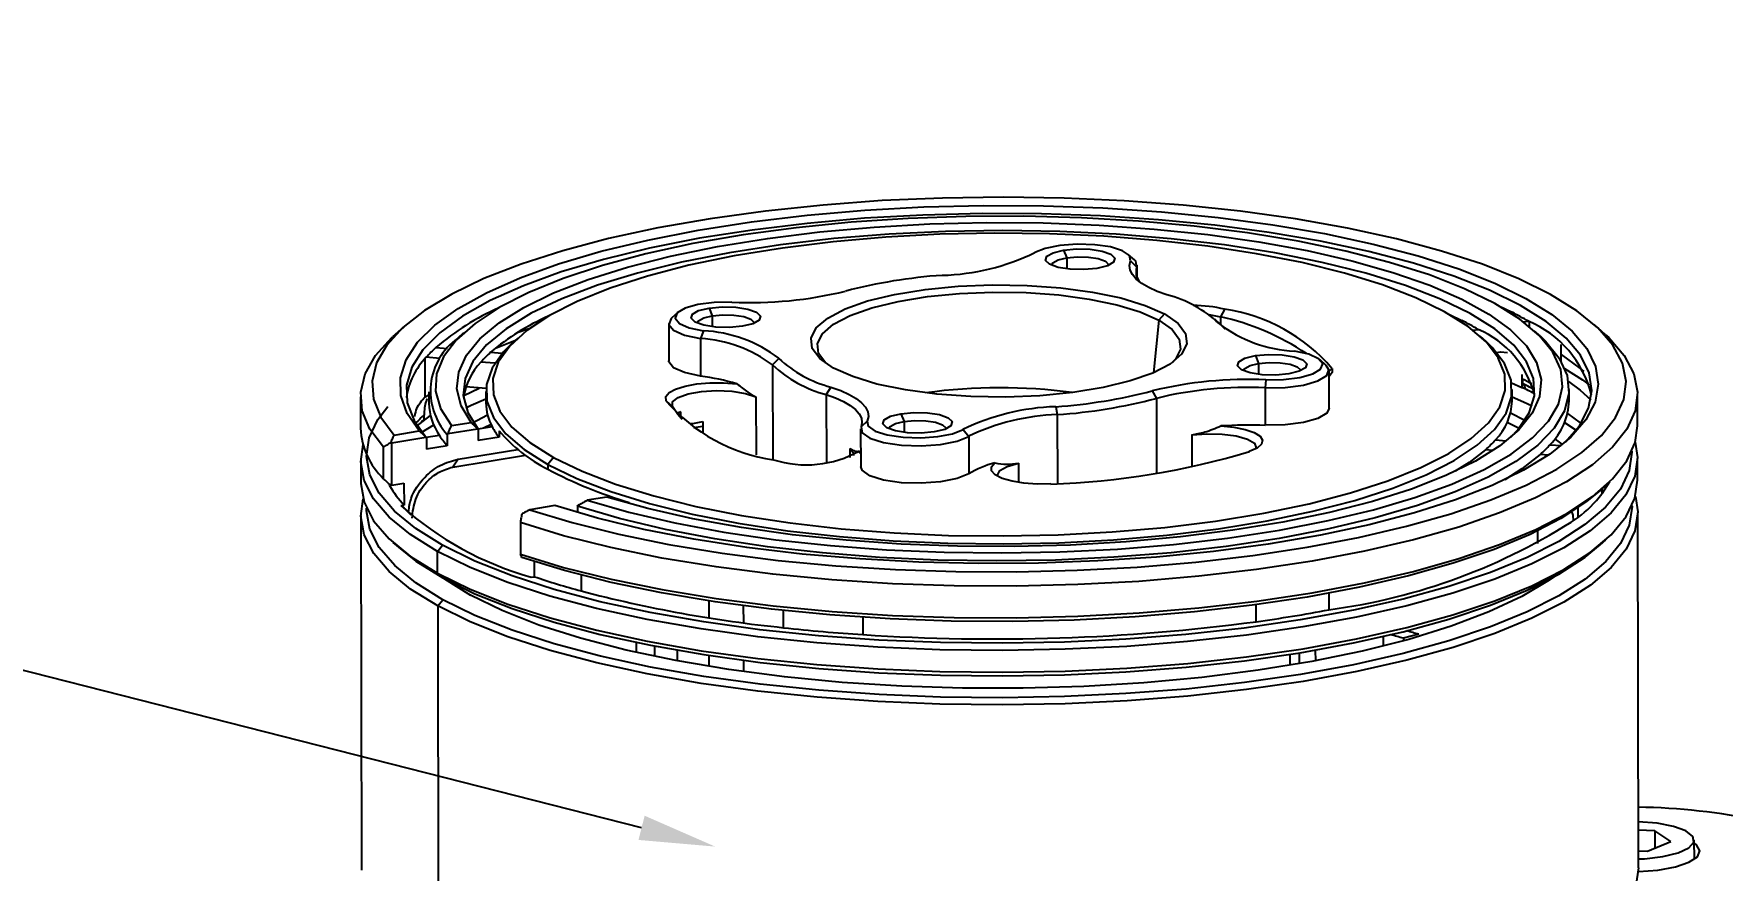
# Model space of a CAD drawing. Header units: millimetres. Extents: x -23 to 1189, y 0 to 841.
# Drawn here: x 428.4 to 650.5, y 534.8 to 644.8 of the extents above; entities that cross this region are included whole.
import ezdxf
from ezdxf import colors
from ezdxf.entities.mleader import LeaderData, LeaderLine
from ezdxf.math import Vec2, Vec3

# ---------------------------------------------------------------- set-up
doc = ezdxf.new("R2010")
doc.units = ezdxf.units.MM

msp = doc.modelspace()

# ---------------------------------------------------------------- linework, layer by layer
at = {"color": 7, "linetype": 'Continuous', "lineweight": 25}
for p, q in [((563.85, 616.35), (564.25, 615.33)), ((573.16, 615.07), (572.36, 615.79)), ((564.25, 615.33), (564.26, 613.89)), ((572.65, 614.92), (573.48, 614.09)), ((573.48, 614.09), (573.49, 612.79)), ((573.54, 612.66), (573.54, 614.37)), ((517.21, 608.73), (517.61, 607.71)), ((621.11, 609.03), (622.85, 608.18)), ((511.9, 606.71), (511.91, 601.79)), ((513.07, 608.14), (512.27, 607.42)), ((517.61, 607.71), (517.61, 606.26)), ((576.37, 607.12), (575.69, 600.23)), ((577.1, 607.95), (576.37, 607.12)), ((582.97, 607.87), (584.47, 607.58)), ((584.54, 606.53), (583.74, 607.25)), ((584.3, 606.68), (585.08, 605.98)), ((585.03, 608.56), (584.47, 607.58)), ((584.47, 607.58), (584.47, 606.59)), ((614.61, 607.9), (616.25, 607.1)), ((615.98, 607.05), (616.25, 607.1)), ((622.59, 608.13), (622.85, 608.18)), ((624.37, 606.9), (624.99, 607)), ((625.13, 606.29), (625.13, 606.92)), ((635.11, 605.25), (633.69, 606.54)), ((476.98, 606.23), (475.56, 604.94)), ((484.9, 605.47), (484.1, 604.74)), ((489.1, 603.46), (491.72, 604.51)), ((492.02, 604.78), (491.23, 604.06)), ((492.07, 605.55), (493.62, 606.08)), ((516.45, 605.74), (516.08, 604.71)), ((516.08, 604.71), (516.09, 599.79)), ((617.72, 605.81), (618.39, 605.92)), ((619.44, 604.31), (618.65, 605.03)), ((626.57, 605.02), (625.77, 605.74)), ((479.84, 597.04), (479.83, 602.08)), ((481.78, 602.09), (479.98, 602.25)), ((481.27, 603.54), (482.79, 603.41)), ((488.46, 602.91), (489.98, 602.78)), ((526.37, 602.11), (525.56, 601.25)), ((589.09, 602.47), (589.49, 601.45)), ((620.83, 602.88), (621.31, 602.96)), ((621.31, 602.96), (622.23, 602.88)), ((629.3, 602.6), (629.29, 603.93)), ((629.3, 601.74), (629.3, 602.6)), ((489, 601.46), (487.18, 601.62)), ((525.56, 601.25), (525.59, 588.8)), ((589.49, 601.45), (589.5, 600)), ((598.4, 601.18), (597.6, 601.9)), ((599.16, 600.79), (598.78, 600.41)), ((598.79, 595.55), (598.78, 600.48)), ((624.12, 600), (624.12, 598.3)), ((480.35, 597.72), (480.35, 596.23)), ((484.92, 597.21), (486.94, 598.21)), ((487.86, 598.13), (485.2, 598.36)), ((487.85, 597.74), (487.85, 596.25)), ((533.24, 598.33), (532.62, 597.36)), ((575.5, 597.83), (576.06, 596.85)), ((590.47, 599.29), (590.37, 598.24)), ((590.37, 598.24), (590.38, 593.31)), ((622.78, 598.91), (624.12, 598.3)), ((622.85, 596.51), (622.85, 598)), ((624.21, 599.4), (624.21, 598.83)), ((630.35, 596.53), (630.35, 598.02)), ((471.35, 597.07), (471.36, 592.92)), ((479.84, 597.04), (480.35, 597.33)), ((511.54, 596.55), (512.37, 595.79)), ((523.37, 597.04), (523.39, 589.43)), ((532.62, 597.36), (532.64, 588.4)), ((562.81, 595.76), (563.02, 594.72)), ((576.06, 596.85), (576.08, 587)), ((639.36, 593.25), (639.35, 597.4)), ((478.89, 593.31), (479.19, 593.55)), ((479.02, 593.45), (479.02, 593.43)), ((479.19, 593.55), (480.56, 594.58)), ((479.19, 593.55), (479.19, 593.6)), ((479.42, 592.4), (480.97, 593.37)), ((479.71, 594.09), (479.71, 594.66)), ((483.32, 593.27), (485.89, 593.69)), ((488.52, 593.42), (487.52, 592.94)), ((513.5, 594.25), (513.5, 595.08)), ((515.17, 593), (516.36, 593.19)), ((516.36, 593.83), (516.36, 593.78)), ((516.36, 593.83), (516.36, 592.29)), ((516.36, 593.78), (516.36, 592.29)), ((538.02, 593.87), (537.19, 593.1)), ((542.45, 594.84), (542.85, 593.82)), ((542.85, 593.82), (542.85, 592.37)), ((563.02, 594.72), (563.03, 585.64)), ((623.77, 592.91), (622.19, 593.69)), ((624.53, 593.94), (622.64, 594.9)), ((629.74, 593.66), (631.29, 592.69)), ((475.35, 591.1), (475.45, 591.01)), ((475.45, 591.01), (479.95, 591.75)), ((475.46, 585.43), (475.45, 591.01)), ((475.76, 592.03), (479.08, 592.57)), ((481.72, 591.99), (480, 591.71)), ((480.03, 591.67), (480.04, 590.18)), ((482.75, 592.12), (482.75, 590.63)), ((482.83, 592.22), (486.75, 592.86)), ((488.67, 593.12), (486.81, 592.82)), ((486.83, 592.79), (486.84, 591.3)), ((489.57, 591.74), (486.84, 591.3)), ((489.57, 592.6), (489.57, 591.74)), ((537.14, 592.83), (537.15, 587.9)), ((550.61, 592.77), (551.36, 591.86)), ((551.36, 591.86), (551.37, 586.94)), ((580.7, 592.05), (580.71, 587.85)), ((620.65, 591.39), (622.09, 591.26)), ((628.46, 591.52), (629.45, 590.77)), ((474.37, 586.28), (474.37, 590.43)), ((482.75, 590.63), (480.04, 590.18)), ((483.48, 587.82), (493.03, 589.38)), ((484.19, 588.86), (483.48, 587.82)), ((484.19, 588.86), (492.03, 590.14)), ((496.72, 589.09), (495.98, 588.17)), ((535.7, 590.26), (535.7, 589.08)), ((620.36, 590.01), (619.37, 590.1)), ((627.61, 589.38), (626.56, 589.47)), ((627.84, 590.76), (629.29, 590.64)), ((639.37, 586.1), (639.37, 588.96)), ((471.37, 588.63), (471.37, 585.76)), ((495.98, 588.17), (495.98, 587.54)), ((557.93, 588.32), (557.93, 585.8)), ((475.16, 585.39), (475.16, 585.55)), ((475.46, 585.43), (475.26, 585.45)), ((475.46, 585.43), (477.06, 585.69)), ((477.06, 585.69), (477.07, 582.83)), ((622.39, 586.4), (622.31, 586.41)), ((634.44, 584.74), (635.15, 585.39)), ((635.68, 585.89), (634.66, 584.3)), ((634.66, 584.95), (634.66, 584.3)), ((476.66, 582.76), (477.07, 582.83)), ((477.07, 582.4), (477.96, 581.52)), ((496.92, 582.75), (493.61, 582.21)), ((499.88, 582.69), (499.88, 581.83)), ((503.73, 583.87), (501.16, 583.45)), ((506.7, 583.17), (506.7, 583)), ((631.55, 581.17), (631.55, 582.49)), ((471.38, 581.47), (471.47, 534.8)), ((492.37, 580.52), (492.38, 576.37)), ((639.47, 535.13), (639.38, 581.8)), ((475.61, 577.92), (476.32, 577.27)), ((626.25, 577.75), (626.25, 579.46)), ((634.45, 577.59), (635.17, 578.23)), ((481.49, 576.72), (482.15, 577.54)), ((481.49, 573.86), (481.49, 576.72)), ((494.2, 575.39), (494.2, 573.4)), ((481.49, 573.86), (482.16, 573.25)), ((493.8, 573.33), (494.2, 573.4)), ((500.36, 573.6), (500.36, 571.53)), ((482.38, 573.13), (485.82, 570.98)), ((598.76, 571.23), (598.76, 569.05)), ((626.27, 572), (626.26, 572.3)), ((481.5, 569.56), (482.16, 570.38)), ((481.5, 569.56), (481.59, 522.89)), ((517.15, 570.21), (517.16, 568)), ((521.76, 567.33), (521.75, 569.56)), ((526.99, 566.7), (526.99, 568.94)), ((589.17, 567.48), (589.17, 569.71)), ((537.44, 568.05), (537.44, 565.79)), ((507.62, 564.76), (507.63, 563.43)), ((510.01, 564.28), (510.01, 562.92)), ((605.87, 565.53), (605.88, 564.26)), ((610.59, 565.83), (608.56, 565.3)), ((608.56, 565.3), (608.56, 564.96)), ((512.99, 563.73), (512.99, 562.33)), ((517.17, 563.05), (517.17, 561.59)), ((521.77, 560.9), (521.77, 562.4)), ((593.67, 561.75), (593.67, 563.2)), ((594.85, 563.39), (594.85, 561.95)), ((596.96, 563.75), (596.97, 562.33)), ((641.63, 539.99), (639.46, 540.05)), ((643.74, 538.58), (641.63, 539.99)), ((641.63, 539.99), (641.64, 537.71)), ((640.68, 537.31), (643.74, 538.58)), ((646.83, 536.24), (646.82, 538.75)), ((639.47, 537.35), (640.68, 537.31))]:
    msp.add_line(p, q, dxfattribs=at)
at = {"color": 7, "linetype": 'Continuous', "lineweight": 25, "flags": 128}
for points in [[(493.61, 582.21), (499.21, 580.51), (505.33, 578.98), (511.92, 577.64), (518.93, 576.49), (526.27, 575.55), (533.89, 574.83), (541.72, 574.34), (549.67, 574.07), (557.67, 574.04), (565.65, 574.24), (573.54, 574.66), (581.25, 575.32), (588.72, 576.19), (595.88, 577.28), (602.65, 578.56), (608.98, 580.04), (614.8, 581.69), (620.07, 583.5), (624.72, 585.46), (628.72, 587.54), (632.03, 589.72), (634.62, 591.99), (636.46, 594.32), (637.54, 596.69), (637.84, 599.08), (637.37, 601.47), (636.12, 603.83), (634.12, 606.14), (631.37, 608.38), (627.91, 610.53), (623.76, 612.57), (618.97, 614.48), (613.58, 616.23), (607.64, 617.83), (601.21, 619.24), (594.34, 620.46), (587.11, 621.47), (579.58, 622.27), (571.83, 622.85), (563.91, 623.2), (555.92, 623.32), (547.92, 623.2), (539.99, 622.86), (532.21, 622.28), (524.64, 621.49), (517.36, 620.48), (510.45, 619.26), (503.95, 617.86), (497.94, 616.27), (492.46, 614.51), (487.58, 612.61), (483.34, 610.57), (479.78, 608.42), (476.93, 606.18), (474.81, 603.87), (473.46, 601.51), (472.87, 599.13), (473.06, 596.74), (474.03, 594.36), (475.76, 592.03)], [(479.08, 592.57), (477.46, 594.88), (476.63, 597.22), (476.59, 599.57), (477.33, 601.92), (478.85, 604.23), (481.14, 606.49), (484.17, 608.67), (487.91, 610.75), (492.33, 612.71), (497.37, 614.53), (503, 616.19), (509.15, 617.67), (515.76, 618.97), (522.77, 620.06), (530.11, 620.94), (537.69, 621.59), (545.45, 622.02), (553.32, 622.21), (561.2, 622.17), (569.02, 621.89), (576.71, 621.38), (584.18, 620.64), (591.37, 619.68), (598.19, 618.52), (604.59, 617.15), (610.49, 615.6), (615.84, 613.88), (620.59, 612.01), (624.68, 610), (628.09, 607.88), (630.76, 605.67), (632.68, 603.39), (633.82, 601.06), (634.18, 598.71), (633.76, 596.36), (632.54, 594.03), (630.56, 591.75), (627.82, 589.53), (624.36, 587.41), (620.21, 585.4), (615.41, 583.52), (610.01, 581.8), (604.06, 580.24), (597.63, 578.87), (590.77, 577.69), (583.56, 576.73), (576.06, 575.98), (568.36, 575.47), (560.53, 575.18), (552.65, 575.13), (544.79, 575.31), (537.04, 575.73), (529.47, 576.38), (522.16, 577.25), (515.18, 578.33), (508.61, 579.62), (502.5, 581.1), (496.92, 582.75)], [(629.83, 591.08), (631.7, 593.24), (632.91, 595.55), (633.35, 597.88), (633, 600.22), (631.87, 602.53), (629.97, 604.79), (627.32, 606.98), (623.95, 609.08), (619.89, 611.07), (615.18, 612.93), (609.86, 614.63), (604, 616.17), (597.66, 617.52), (590.88, 618.68), (583.75, 619.62), (576.33, 620.35), (568.71, 620.85), (560.94, 621.12), (553.13, 621.16), (545.33, 620.96), (537.63, 620.53), (530.12, 619.87), (522.85, 618.99), (515.92, 617.9), (509.38, 616.61), (503.3, 615.13), (497.74, 613.48), (492.77, 611.67), (488.42, 609.72), (484.74, 607.65), (481.78, 605.48), (479.55, 603.24), (478.09, 600.94), (477.4, 598.61), (477.5, 596.28), (478.38, 593.96), (480.03, 591.67), (480.03, 591.67)], [(501.16, 583.45), (506.66, 581.87), (512.68, 580.47), (519.14, 579.27), (526, 578.27), (533.16, 577.49), (540.56, 576.93), (548.11, 576.61), (555.74, 576.52), (563.37, 576.66), (570.92, 577.04), (578.29, 577.64), (585.43, 578.47), (592.24, 579.52), (598.67, 580.77), (604.63, 582.2), (610.07, 583.82), (614.93, 585.59), (619.16, 587.5), (622.71, 589.52), (625.54, 591.65), (627.63, 593.85), (628.95, 596.1), (629.49, 598.37), (629.25, 600.66), (628.22, 602.92), (626.42, 605.13), (623.86, 607.28), (620.57, 609.33), (616.59, 611.27), (611.97, 613.08), (606.74, 614.74), (600.96, 616.22), (594.71, 617.52), (588.03, 618.62), (581.01, 619.5), (573.71, 620.17), (566.22, 620.6), (558.62, 620.81), (550.98, 620.78), (543.38, 620.51), (535.91, 620.02), (528.65, 619.29), (521.68, 618.35), (515.06, 617.2), (508.86, 615.85), (503.16, 614.32), (498.02, 612.62), (493.48, 610.78), (489.6, 608.8), (486.42, 606.72), (483.97, 604.56), (482.28, 602.33), (481.36, 600.06), (481.23, 597.78), (481.88, 595.51), (483.32, 593.27)], [(485.89, 593.69), (484.57, 595.88), (484.02, 598.1), (484.26, 600.32), (485.27, 602.53), (487.05, 604.7), (489.57, 606.8), (492.81, 608.81), (496.73, 610.71), (501.3, 612.48), (506.45, 614.1), (512.14, 615.55), (518.3, 616.82), (524.87, 617.88), (531.77, 618.74), (538.92, 619.38), (546.26, 619.79), (553.69, 619.97), (561.15, 619.92), (568.54, 619.64), (575.78, 619.12), (582.81, 618.39), (589.53, 617.44), (595.88, 616.28), (601.78, 614.93), (607.18, 613.4), (612.01, 611.72), (616.23, 609.89), (619.78, 607.93), (622.62, 605.88), (624.73, 603.75), (626.08, 601.56), (626.66, 599.34), (626.46, 597.11), (625.48, 594.9), (623.74, 592.73), (621.25, 590.63), (618.04, 588.61), (614.14, 586.71), (609.61, 584.93), (604.48, 583.31), (598.81, 581.85), (592.67, 580.58), (586.12, 579.5), (579.23, 578.63), (572.09, 577.98), (564.76, 577.56), (557.32, 577.37), (549.87, 577.41), (542.47, 577.69), (535.22, 578.19), (528.19, 578.92), (521.45, 579.86), (515.08, 581.01), (509.16, 582.35), (503.73, 583.87)], [(622.7, 591.77), (623.63, 592.75), (625.11, 594.96), (625.8, 597.2), (625.68, 599.45), (624.76, 601.67), (623.06, 603.86), (620.58, 605.98), (617.35, 608), (613.42, 609.92), (608.83, 611.69), (603.63, 613.3), (597.88, 614.74), (591.65, 615.99), (585, 617.03), (578.01, 617.85), (570.76, 618.45), (563.34, 618.81), (555.83, 618.93), (548.32, 618.81), (540.88, 618.46), (533.61, 617.87), (526.58, 617.05), (519.89, 616.01), (513.59, 614.76), (507.78, 613.33), (502.5, 611.72), (497.83, 609.94), (493.81, 608.04), (490.49, 606.01), (487.92, 603.9), (486.11, 601.71), (485.09, 599.48), (484.87, 597.23), (485.45, 594.99), (486.83, 592.79), (486.83, 592.79)], [(613.98, 608.25), (610.2, 610.08), (605.79, 611.78), (600.78, 613.33), (595.24, 614.7), (589.23, 615.88), (582.82, 616.86), (576.09, 617.63), (569.12, 618.18), (561.99, 618.5), (554.78, 618.58), (547.58, 618.43), (540.46, 618.05), (533.52, 617.45), (526.84, 616.62), (520.49, 615.58), (514.55, 614.35), (509.09, 612.93), (504.17, 611.34), (499.86, 609.61), (496.19, 607.74), (493.21, 605.77), (490.97, 603.72), (489.47, 601.61), (488.75, 599.46), (488.82, 597.3), (489.66, 595.16), (491.27, 593.06), (493.63, 591.03), (496.72, 589.09)], [(572.65, 614.92), (572.52, 615.62), (571.61, 616.25), (570.02, 616.76), (567.94, 617.06), (565.63, 617.14), (563.37, 616.97), (561.44, 616.58), (560.06, 616.02)], [(568.22, 613.95), (566.51, 613.79), (564.73, 613.84), (563.14, 614.08), (562, 614.49), (561.47, 615), (561.64, 615.54), (562.48, 616.01), (563.85, 616.35)], [(563.85, 616.35), (565.56, 616.51), (567.35, 616.47), (568.93, 616.22), (570.07, 615.81), (570.6, 615.3), (570.43, 614.77), (569.6, 614.29), (568.22, 613.95)], [(564.25, 615.33), (565.65, 615.47), (567.11, 615.43), (568.4, 615.23), (569.34, 614.89), (569.77, 614.47), (569.79, 614.36)], [(562.29, 614.35), (562.44, 614.67), (563.13, 615.05), (564.25, 615.33)], [(577.43, 610.46), (576.15, 610.92), (575.04, 611.43), (574.12, 611.97), (573.41, 612.53), (572.89, 613.12), (572.6, 613.71), (572.51, 614.32), (572.65, 614.92)], [(573.48, 614.09), (573.34, 614.88), (573.16, 615.07)], [(533.57, 600.84), (531.77, 602.09), (530.78, 603.42), (530.63, 604.78), (531.31, 606.13), (532.82, 607.42), (535.09, 608.61), (538.05, 609.66), (541.6, 610.52), (545.62, 611.18), (549.96, 611.6), (554.49, 611.78), (559.05, 611.71), (563.49, 611.39), (567.64, 610.83), (571.38, 610.06), (574.57, 609.08), (577.1, 607.95)], [(520.2, 609.51), (517.88, 609.46), (515.74, 609.19), (514.05, 608.71), (513.01, 608.09), (512.75, 607.4), (513.29, 606.72), (514.58, 606.15), (516.45, 605.74)], [(521.58, 606.33), (519.87, 606.17), (518.09, 606.21), (516.5, 606.46), (515.36, 606.87), (514.83, 607.38), (515, 607.91), (515.83, 608.39), (517.21, 608.73)], [(517.21, 608.73), (518.92, 608.89), (520.7, 608.84), (522.29, 608.6), (523.43, 608.19), (523.96, 607.68), (523.79, 607.15), (522.96, 606.67), (521.58, 606.33)], [(532.57, 601.45), (532.57, 601.46), (531.61, 602.74), (531.46, 604.06), (532.12, 605.36), (533.58, 606.61), (535.77, 607.76), (538.63, 608.77), (542.06, 609.6), (545.94, 610.24), (550.15, 610.65), (554.52, 610.82), (558.93, 610.76), (563.21, 610.45), (567.23, 609.91), (570.84, 609.15), (573.92, 608.22), (576.37, 607.12)], [(496.72, 589.09), (500.49, 587.26), (504.91, 585.56), (509.92, 584.02), (515.46, 582.64), (521.47, 581.46), (527.87, 580.48), (534.6, 579.71), (541.57, 579.16), (548.7, 578.84), (555.91, 578.76), (563.12, 578.91), (570.23, 579.29), (577.17, 579.89), (583.85, 580.72), (590.2, 581.76), (596.14, 582.99), (601.6, 584.41), (606.52, 586), (610.84, 587.74), (614.51, 589.6), (617.48, 591.57), (619.73, 593.62), (621.22, 595.73), (621.94, 597.88), (621.88, 600.04), (621.04, 602.18), (619.42, 604.28), (617.06, 606.31), (613.98, 608.25)], [(512.27, 607.42), (512.21, 607.36), (511.91, 606.58), (512.52, 605.82), (513.97, 605.17), (516.08, 604.71)], [(515.65, 606.72), (515.8, 607.04), (516.49, 607.43), (517.61, 607.71)], [(517.61, 607.71), (519.01, 607.84), (520.47, 607.8), (521.76, 607.6), (522.69, 607.27), (523.13, 606.85), (523.15, 606.74)], [(577.1, 607.95), (578.9, 606.7), (579.89, 605.37), (580.04, 604.01), (579.36, 602.66), (577.85, 601.37), (575.58, 600.18), (572.62, 599.14), (569.07, 598.27), (565.06, 597.61), (560.71, 597.19), (556.18, 597.01), (551.62, 597.08), (547.18, 597.4), (543.03, 597.96), (539.29, 598.74), (536.1, 599.71), (533.57, 600.84)], [(576.37, 607.12), (578.11, 605.91), (579.06, 604.63), (579.21, 603.31), (578.55, 602.01), (578.11, 601.54)], [(585.11, 605.94), (584.59, 606.48), (584.54, 606.53)], [(474.37, 590.43), (472.58, 592.8), (471.58, 595.22), (471.37, 597.66), (471.95, 600.09), (473.32, 602.49), (475.46, 604.85), (475.56, 604.94)], [(635.11, 605.25), (635.56, 604.84), (637.6, 602.48), (638.87, 600.08), (639.35, 597.65), (639.03, 595.21), (637.93, 592.8), (636.05, 590.42), (633.41, 588.11), (630.03, 585.89), (625.95, 583.77), (621.2, 581.78), (615.83, 579.93), (609.9, 578.25), (603.44, 576.75), (596.53, 575.44), (589.24, 574.34), (581.62, 573.45), (573.76, 572.79), (565.73, 572.36), (557.59, 572.16), (549.44, 572.2), (541.34, 572.47), (533.37, 572.98), (525.61, 573.72), (518.13, 574.68), (511, 575.85), (504.29, 577.22), (498.06, 578.78), (492.37, 580.52)], [(495.98, 588.17), (499.8, 586.31), (504.28, 584.59), (509.35, 583.03), (514.96, 581.64), (521.04, 580.44), (527.53, 579.45), (534.34, 578.67), (541.4, 578.12), (548.62, 577.79), (555.92, 577.71), (563.22, 577.86), (570.42, 578.24), (577.44, 578.86), (584.21, 579.69), (590.64, 580.75), (596.65, 582), (602.18, 583.43), (607.16, 585.04), (611.54, 586.8), (615.25, 588.69), (618.26, 590.68), (620.54, 592.76), (622.05, 594.9), (622.78, 597.07), (622.72, 599.25), (621.86, 601.42), (620.23, 603.55), (619.44, 604.31)], [(626.57, 605.02), (627.24, 604.38), (629.06, 602.13), (630.1, 599.84), (630.33, 597.52), (629.76, 595.21), (628.39, 592.92), (626.24, 590.69), (623.34, 588.53), (619.7, 586.48), (615.37, 584.54), (610.4, 582.75), (604.84, 581.13), (598.75, 579.68), (592.2, 578.42), (585.25, 577.38), (577.98, 576.55), (570.47, 575.95), (562.8, 575.59), (555.04, 575.47), (547.29, 575.58), (539.63, 575.94), (532.13, 576.52), (524.89, 577.34), (517.97, 578.38), (511.45, 579.63), (505.4, 581.07), (499.88, 582.69)], [(491.23, 604.06), (490.16, 602.98), (488.65, 600.84), (487.92, 598.67), (487.98, 596.49), (488.83, 594.32), (490.46, 592.19), (492.86, 590.14), (495.98, 588.17)], [(593.46, 600.06), (591.75, 599.9), (589.97, 599.95), (588.38, 600.19), (587.24, 600.6), (586.71, 601.11), (586.88, 601.65), (587.71, 602.12), (589.09, 602.47)], [(589.09, 602.47), (590.8, 602.63), (592.59, 602.58), (594.17, 602.33), (595.31, 601.92), (595.84, 601.41), (595.67, 600.88), (594.84, 600.41), (593.46, 600.06)], [(590.47, 599.29), (592.79, 599.33), (594.93, 599.61), (596.62, 600.09), (597.66, 600.71), (597.93, 601.4), (597.38, 602.07), (596.09, 602.65), (594.22, 603.05)], [(629.3, 602.6), (631.8, 600.78), (632.27, 600.38)], [(516.09, 599.79), (513.98, 600.25), (512.53, 600.89), (511.92, 601.65), (511.91, 601.79)], [(587.53, 600.46), (587.68, 600.78), (588.37, 601.17), (589.49, 601.45)], [(589.49, 601.45), (590.89, 601.58), (592.35, 601.54), (593.64, 601.34), (594.58, 601), (595.01, 600.59), (595.03, 600.47)], [(590.37, 598.24), (592.98, 598.29), (595.39, 598.6), (597.29, 599.14), (598.47, 599.84), (598.76, 600.61), (598.4, 601.18)], [(599.16, 600.79), (599.2, 600.25), (598.78, 599.74)], [(629.76, 600.8), (632.11, 599.28), (633.04, 598.59)], [(511.54, 596.55), (511.5, 597.09), (511.93, 597.61), (512.8, 598.08), (514.05, 598.47), (515.59, 598.75), (517.32, 598.9), (519.12, 598.91), (520.86, 598.78)], [(512.37, 595.79), (512.4, 596.4), (513.12, 596.97), (514.43, 597.44), (516.19, 597.75), (518.2, 597.87), (520.21, 597.78), (522.01, 597.49), (523.37, 597.04)], [(533.24, 598.33), (534.52, 597.87), (535.63, 597.36), (536.55, 596.83), (537.27, 596.26), (537.78, 595.68), (538.08, 595.08), (538.16, 594.47), (538.02, 593.87)], [(630.26, 599.09), (631.81, 597.92), (633.21, 596.65)], [(482.15, 577.54), (478.62, 579.74), (475.82, 582.03), (473.8, 584.39), (472.56, 586.8), (472.12, 589.23), (472.48, 591.67), (473.63, 594.09), (474.94, 595.78)], [(485.21, 595.61), (485.92, 595.94), (487.85, 596.77)], [(513.66, 594.08), (513.1, 594.71), (512.37, 595.79)], [(532.62, 597.36), (533.85, 596.92), (534.9, 596.44), (535.78, 595.92), (536.47, 595.38), (536.96, 594.83), (537.24, 594.25), (537.32, 593.68), (537.19, 593.1)], [(598.79, 595.55), (598.48, 594.91), (597.3, 594.21), (595.4, 593.67), (592.99, 593.36), (590.38, 593.31)], [(622.85, 597.04), (624.36, 596.4), (625.49, 595.89)], [(488.07, 594.64), (486.64, 593.92), (486.18, 593.67)], [(492.38, 576.37), (498.07, 574.63), (504.3, 573.07), (511.01, 571.7), (518.14, 570.53), (525.62, 569.57), (533.38, 568.83), (541.35, 568.32), (549.45, 568.05), (557.6, 568.01), (565.73, 568.21), (573.77, 568.64), (581.63, 569.3), (589.25, 570.19), (596.54, 571.29), (603.45, 572.6), (609.9, 574.1), (615.84, 575.78), (621.21, 577.63), (625.96, 579.62), (630.04, 581.73), (633.42, 583.96), (636.06, 586.27), (637.94, 588.64), (639.04, 591.06), (639.36, 593.25)], [(513.5, 595.08), (513.16, 594.93), (512.99, 594.84)], [(538.02, 593.87), (538.15, 593.18), (539.06, 592.54), (540.65, 592.04), (542.73, 591.73), (545.04, 591.66), (547.3, 591.82), (549.24, 592.21), (550.61, 592.77)], [(546.82, 592.44), (545.11, 592.28), (543.32, 592.32), (541.74, 592.57), (540.6, 592.98), (540.07, 593.49), (540.24, 594.02), (541.07, 594.5), (542.45, 594.84)], [(540.89, 592.83), (541.04, 593.15), (541.72, 593.54), (542.85, 593.82)], [(542.45, 594.84), (544.16, 595), (545.94, 594.96), (547.53, 594.71), (548.67, 594.3), (549.2, 593.79), (549.03, 593.26), (548.2, 592.78), (546.82, 592.44)], [(542.85, 593.82), (544.25, 593.95), (545.71, 593.92), (547, 593.71), (547.93, 593.38), (548.37, 592.96), (548.39, 592.85)], [(584.52, 593.23), (586.22, 593.06), (587.72, 592.76), (588.9, 592.36), (589.69, 591.88), (590.03, 591.35), (589.9, 590.82), (589.3, 590.31), (588.28, 589.86)], [(630.15, 594.88), (631.81, 593.62), (631.91, 593.55)], [(480.03, 591.67), (479.99, 591.71), (479.95, 591.75)], [(639.05, 591.11), (639.37, 589.07), (639, 586.61), (637.83, 584.17), (635.87, 581.78), (633.14, 579.45), (629.65, 577.21), (625.45, 575.08), (620.57, 573.09), (615.07, 571.25), (608.99, 569.57), (602.39, 568.08), (595.34, 566.8), (587.91, 565.72), (580.16, 564.86), (572.18, 564.24), (564.03, 563.85), (555.8, 563.7), (547.56, 563.79), (539.4, 564.13), (531.39, 564.7), (523.62, 565.5), (516.15, 566.53), (509.06, 567.77), (502.41, 569.22), (496.27, 570.85), (490.71, 572.66), (485.76, 574.62), (481.49, 576.72)], [(482.83, 592.22), (482.78, 592.16), (482.75, 592.12)], [(486.83, 592.79), (486.79, 592.83), (486.75, 592.86)], [(537.19, 593.1), (537.33, 592.32), (538.36, 591.6), (540.16, 591.04), (542.5, 590.69), (545.09, 590.61), (547.64, 590.79), (549.82, 591.23), (551.36, 591.86)], [(580.7, 592.05), (582.68, 592.21), (584.71, 592.16), (586.57, 591.91), (588.04, 591.49), (588.95, 590.95), (589.2, 590.34), (589.17, 590.23)], [(481.49, 576.72), (477.93, 578.93), (475.11, 581.24), (473.07, 583.62), (471.81, 586.06), (471.37, 588.51), (471.67, 590.78)], [(638.61, 589.9), (638.61, 589.79), (638.25, 587.35), (637.1, 584.93), (635.15, 582.55), (632.44, 580.25), (628.98, 578.03), (624.82, 575.92), (619.99, 573.95), (614.53, 572.12), (608.51, 570.46), (601.97, 568.99), (594.98, 567.71), (587.62, 566.64), (579.94, 565.79), (572.02, 565.17), (563.95, 564.79), (555.79, 564.64), (547.63, 564.73), (539.54, 565.06), (531.61, 565.63), (523.9, 566.43), (516.5, 567.45), (509.47, 568.68), (502.88, 570.11), (496.8, 571.73), (491.28, 573.52), (486.38, 575.46), (482.15, 577.54)], [(535.7, 590.26), (536.22, 589.67), (536.21, 589.32)], [(537.14, 589.6), (537.09, 589.71), (536.95, 589.92)], [(619.37, 590.1), (617.19, 588.41), (615.37, 587.26)], [(626.56, 589.47), (624.13, 587.57), (621.88, 586.15)], [(551.37, 586.94), (549.83, 586.3), (547.65, 585.87), (545.1, 585.68), (542.5, 585.76), (540.17, 586.11), (538.37, 586.68), (537.34, 587.39), (537.15, 587.9)], [(562.18, 585.6), (560.38, 585.58), (558.63, 585.71), (557.06, 585.96), (555.77, 586.33), (554.84, 586.79), (554.36, 587.31), (554.34, 587.85), (554.79, 588.37)], [(555.17, 586.6), (555.13, 586.77), (555.44, 587.37), (556.41, 587.91), (557.93, 588.32)], [(471.37, 585.76), (471.37, 585.65), (471.82, 583.19), (473.07, 580.76), (475.12, 578.38), (477.93, 576.07), (481.49, 573.86)], [(481.49, 573.86), (485.77, 571.76), (490.71, 569.8), (496.28, 567.99), (502.42, 566.36), (509.06, 564.91), (516.15, 563.67), (523.62, 562.64), (531.4, 561.84), (539.41, 561.27), (547.57, 560.93), (555.8, 560.84), (564.03, 560.99), (572.18, 561.37), (580.17, 562), (587.91, 562.85), (595.35, 563.93), (602.4, 565.22), (608.99, 566.71), (615.07, 568.38), (620.58, 570.23), (625.45, 572.22), (629.66, 574.35), (633.14, 576.59), (635.88, 578.91), (637.84, 581.31), (639.01, 583.75), (639.37, 586.1)], [(634.44, 584.74), (632.66, 583.27), (629.28, 581.07), (625.21, 578.97), (620.48, 576.99), (615.12, 575.17), (609.21, 573.5), (602.78, 572.02), (595.9, 570.72), (588.64, 569.64), (581.06, 568.76), (573.24, 568.11), (565.25, 567.7), (557.16, 567.51), (549.06, 567.56), (541.02, 567.85), (533.11, 568.37), (525.42, 569.11), (518.01, 570.08), (510.95, 571.26), (504.31, 572.63), (498.16, 574.2), (492.55, 575.94)], [(481.5, 569.56), (477.94, 571.78), (475.12, 574.08), (473.08, 576.47), (471.83, 578.9), (471.38, 581.36), (471.68, 583.62)], [(482.16, 570.38), (478.63, 572.58), (475.84, 574.87), (473.81, 577.23), (472.57, 579.64), (472.13, 582.07), (472.13, 582.41)], [(476.66, 582.76), (476.89, 582.56), (477.07, 582.4)], [(639.07, 583.95), (639.38, 581.91), (639.02, 579.45), (637.85, 577.01), (635.89, 574.62), (633.15, 572.29), (629.66, 570.05), (625.46, 567.93), (620.59, 565.93), (615.08, 564.09), (609, 562.42), (602.41, 560.93), (595.36, 559.64), (587.92, 558.56), (580.18, 557.7), (572.19, 557.08), (564.04, 556.69), (555.81, 556.54), (547.58, 556.64), (539.42, 556.97), (531.41, 557.54), (523.63, 558.35), (516.16, 559.37), (509.07, 560.62), (502.42, 562.06), (496.29, 563.7), (490.72, 565.5), (485.78, 567.46), (481.5, 569.56)], [(638.62, 582.74), (638.63, 582.63), (638.27, 580.19), (637.11, 577.77), (635.17, 575.4), (632.45, 573.09), (629, 570.87), (624.83, 568.77), (620, 566.79), (614.55, 564.96), (608.52, 563.3), (601.98, 561.83), (595, 560.55), (587.63, 559.48), (579.95, 558.63), (572.04, 558.02), (563.96, 557.63), (555.81, 557.48), (547.64, 557.58), (539.56, 557.91), (531.62, 558.47), (523.92, 559.27), (516.51, 560.29), (509.48, 561.52), (502.9, 562.95), (496.81, 564.57), (491.3, 566.36), (486.4, 568.31), (482.16, 570.38)], [(499.88, 582.69), (499.93, 582.75), (499.96, 582.79)], [(482.16, 573.25), (486.39, 571.17), (491.29, 569.22), (496.81, 567.43), (502.89, 565.82), (509.48, 564.38), (516.51, 563.15), (523.91, 562.13), (531.62, 561.34), (539.55, 560.77), (547.64, 560.44), (555.8, 560.35), (563.96, 560.49), (572.03, 560.88), (579.95, 561.5), (587.63, 562.35), (594.99, 563.41), (601.98, 564.69), (608.52, 566.17), (614.54, 567.83), (620, 569.65), (624.83, 571.63), (628.99, 573.74), (632.45, 575.95), (634.45, 577.59)], [(476.32, 577.27), (478.62, 575.44), (482.16, 573.25)], [(628.42, 573.41), (627.73, 572.93), (624.12, 570.79), (619.81, 568.76), (614.84, 566.88), (609.26, 565.15), (603.12, 563.6), (596.5, 562.24), (589.45, 561.09), (582.05, 560.16), (574.38, 559.45), (566.52, 558.98), (558.54, 558.75), (550.53, 558.76), (542.57, 559.01), (534.73, 559.51), (527.12, 560.23), (519.79, 561.19), (512.82, 562.36), (506.3, 563.73), (500.27, 565.3), (494.82, 567.04), (489.98, 568.94), (485.82, 570.98)], [(639.47, 536.28), (640.28, 536.32), (642.69, 536.6), (644.7, 537.09), (646.11, 537.74), (646.78, 538.49), (646.64, 539.25), (645.72, 539.97), (644.1, 540.57), (641.93, 540.99), (639.46, 541.18)], [(639.47, 534.62), (642.04, 534.82), (644.34, 535.24), (646.12, 535.84), (647.23, 536.58), (647.57, 537.37), (647.12, 538.16), (646.82, 538.39)], [(639.47, 535.13), (639.11, 532.79)]]:
    msp.add_lwpolyline(points, dxfattribs=at)
at = {"color": 7, "linetype": 'Continuous', "lineweight": 25}
for centre, radius, start, end in [((546.94, 643.23), 30.21, 271.7616, 295.7461), ((575.26, 613.44), 1.89, 159.8679, 224.3261), ((522.66, 661.93), 52.48, 267.3113, 283.793), ((552.7, 543.58), 69.62, 93.9841, 104.5808), ((503.58, 577.41), 34.36, 114.1069, 130.4977), ((573.52, 595.22), 15.74, 46.759, 75.5958), ((580.74, 590.94), 18.14, 76.3258, 89.4648), ((508.78, 578.89), 31.46, 113.8623, 130.2298), ((595.12, 620.91), 17.88, 232.7413, 267.1058), ((577.26, 575.08), 33.29, 56.1957, 77.4843), ((581.75, 585.88), 22.92, 40.5829, 81.772), ((599.1, 573.4), 37.81, 59.3252, 63.0297), ((603.76, 570.95), 41.84, 59.5034, 62.8514), ((619.41, 593.81), 14.33, 14.0331, 67.0663), ((489.08, 597.82), 8.53, 125.7454, 221.9953), ((515.22, 587.65), 17.08, 52.7413, 87.1058), ((515.55, 587.89), 17.88, 52.7413, 87.1058), ((613.29, 594.05), 12.93, 14.4174, 66.7216), ((486.83, 595.61), 9.54, 135.8659, 171.7637), ((492.87, 590.71), 17.3, 132.1273, 138.161), ((498.88, 591.26), 15.63, 131.8062, 138.4822), ((537.15, 613.58), 15.74, 226.759, 255.5958), ((493.33, 595.71), 8.54, 136.1768, 171.4002), ((536.64, 613.03), 16.18, 226.759, 255.5958), ((511.38, 565.8), 34.31, 73.9529, 82.1039), ((555.49, 527.26), 70.99, 82.3102, 97.9156), ((557.97, 665.21), 69.62, 273.9841, 284.5808), ((588.01, 546.86), 52.48, 87.3113, 103.793), ((588.02, 548.15), 50.15, 87.3113, 103.793), ((602.07, 551.46), 51.77, 62.7498, 64.7902), ((603.46, 558.49), 45.87, 61.3475, 63.0976), ((603.76, 558.49), 45.22, 61.0345, 63.1084), ((488.05, 596.37), 7.7, 181.0435, 214.6906), ((494.44, 596.31), 6.59, 180.5531, 208.9193), ((528.94, 611.46), 22.92, 220.5829, 261.772), ((563.73, 565.56), 30.21, 91.7616, 115.7461), ((558.04, 666.11), 71.57, 273.9841, 284.5808), ((615.09, 596.81), 7.77, 315.7118, 357.7905), ((621.68, 596.88), 8.68, 315.2523, 357.703), ((492.02, 580.83), 18.52, 131.6538, 136.4634), ((492.39, 579.86), 19.05, 131.6946, 135.107), ((563.9, 565.86), 28.87, 91.7616, 115.7461), ((588.31, 533.66), 59.68, 88.0147, 93.645), ((481.17, 593.37), 9.82, 182.6028, 226.2375), ((491.96, 598.68), 12.23, 213.1723, 221.172), ((497.17, 597.65), 9.63, 208.0533, 217.8658), ((505.26, 605.88), 20.55, 220.2429, 243.1837), ((609.42, 601.28), 14.97, 311.6577, 318.6306), ((529.99, 602.38), 14.27, 252.3667, 299.2135), ((559.01, 686.98), 101.44, 271.7913, 286.7736), ((615.43, 601.83), 16.63, 312.0066, 318.2818), ((523.1, 638.8), 57.99, 242.124, 253.5741), ((558.83, 573.93), 15, 105.6481, 119.8314), ((486.51, 591.84), 13.05, 209.6203, 223.7022), ((620.41, 595.36), 18.04, 308.1226, 322.1657), ((505.49, 614.87), 43.15, 228.0807, 254.2741), ((588.27, 647.85), 79.49, 277.5832, 302.9878), ((528.07, 673.7), 105.86, 251.3413, 254.8254), ((544.81, 740.85), 175.06, 255.2919, 264.159), ((562.95, 758.04), 192.35, 277.8353, 280.7296), ((553.23, 807.3), 242.03, 263.7774, 266.2605), ((554.81, 825.94), 260.73, 266.1796, 277.5733), ((577.57, 455.81), 113.79, 74.1967, 75.0842), ((578.62, 453.55), 116.74, 74.105, 74.9288), ((638.25, 460.04), 83.06, 78.0758, 89.1703)]:
    msp.add_arc(centre, radius, start, end, dxfattribs=at)
for points, knots in [([(520.86, 598.78), (521.35, 598.38), (522.25, 597.65), (523.02, 597.23), (523.37, 597.04)], [0, 0, 0, 0, 0.542514, 1, 1, 1, 1]), ([(624.12, 598.3), (624.24, 598.25), (624.47, 598.16), (624.61, 598.2), (624.56, 598.4), (624.33, 598.68), (624.21, 598.83)], [0, 0, 0, 0, 0.202716, 0.419864, 0.683947, 1, 1, 1, 1]), ([(478.5, 594.49), (478.56, 594.85), (478.73, 595.84), (479.41, 596.57), (479.84, 597.04)], [0, 0, 0, 0, 0.365675, 1, 1, 1, 1]), ([(480.13, 596.81), (480.07, 596.7), (479.76, 596.08), (479.73, 595.3), (479.71, 594.66)], [0, 0, 0, 0, 0.1757873, 1, 1, 1, 1]), ([(482.83, 592.22), (482.92, 592.41), (483.08, 592.76), (483.25, 593.11), (483.32, 593.27)], [0, 0, 0, 0, 0.5610693, 1, 1, 1, 1]), ([(485.89, 593.69), (486.05, 593.53), (486.34, 593.25), (486.63, 592.98), (486.75, 592.86)], [0, 0, 0, 0, 0.561095, 1, 1, 1, 1]), ([(514.72, 593.55), (514.73, 593.55), (514.94, 593.53), (515.52, 593.63), (516.07, 593.76), (516.36, 593.83)], [0, 0, 0, 0, 0.021858, 0.501206, 1, 1, 1, 1]), ([(580.7, 592.05), (581.28, 592.16), (582.55, 592.4), (583.82, 592.93), (584.52, 593.23)], [0, 0, 0, 0, 0.452706, 1, 1, 1, 1]), ([(474.37, 590.43), (474.55, 590.56), (474.88, 590.78), (475.2, 591), (475.35, 591.1)], [0, 0, 0, 0, 0.562609, 1, 1, 1, 1]), ([(475.35, 591.1), (475.42, 591.28), (475.56, 591.59), (475.7, 591.9), (475.76, 592.03)], [0, 0, 0, 0, 0.561008, 1, 1, 1, 1]), ([(479.08, 592.57), (479.24, 592.42), (479.53, 592.14), (479.82, 591.87), (479.95, 591.75)], [0, 0, 0, 0, 0.560937, 1, 1, 1, 1]), ([(477.66, 581.95), (477.74, 582.54), (477.97, 584.2), (479.57, 586.42), (481.8, 588.21), (483.39, 588.64), (484.19, 588.86)], [0, 0, 0, 0, 0.172887, 0.486767, 0.740918, 1, 1, 1, 1]), ([(535.7, 590.26), (535.94, 590.12), (536.48, 589.82), (536.79, 589.89), (536.95, 589.92)], [0, 0, 0, 0, 0.452706, 1, 1, 1, 1]), ([(478.13, 581.09), (478.22, 581.94), (478.42, 583.66), (479.84, 585.8), (481.6, 587.26), (482.85, 587.63), (483.48, 587.82)], [0, 0, 0, 0, 0.268828, 0.544693, 0.769578, 1, 1, 1, 1]), ([(554.79, 588.37), (555.3, 588.27), (556.25, 588.1), (557.4, 588.25), (557.93, 588.32)], [0, 0, 0, 0, 0.542514, 1, 1, 1, 1]), ([(475.26, 585.45), (475.1, 585.6), (474.8, 585.88), (474.51, 586.16), (474.37, 586.28)], [0, 0, 0, 0, 0.557647, 1, 1, 1, 1]), ([(493.61, 582.21), (493.41, 582.1), (493.06, 581.91), (492.71, 581.72), (492.56, 581.63)], [0, 0, 0, 0, 0.558991, 1, 1, 1, 1]), ([(501.16, 583.45), (500.94, 583.32), (500.54, 583.1), (500.14, 582.88), (499.96, 582.79)], [0, 0, 0, 0, 0.558936, 1, 1, 1, 1]), ([(492.56, 581.63), (492.52, 581.42), (492.46, 581.05), (492.4, 580.68), (492.37, 580.52)], [0, 0, 0, 0, 0.557381, 1, 1, 1, 1]), ([(630.68, 581.95), (630.71, 581.88), (630.86, 581.51), (630.88, 581.1), (630.89, 580.76)], [0, 0, 0, 0, 0.1768226, 1, 1, 1, 1]), ([(492.55, 575.94), (492.52, 576.02), (492.46, 576.16), (492.41, 576.3), (492.38, 576.37)], [0, 0, 0, 0, 0.557647, 1, 1, 1, 1])]:
    msp.add_open_spline(points, degree=3, knots=knots, dxfattribs=at)

# ---------------------------------------------------------------- leaders
ml = msp.add_multileader_mtext('Standard')
ml.set_content('{\\fSimSun|b0|i0|c134|p2;航偏动力电机}', color=256)
ml.set_leader_properties()
ml.build(insert=Vec2(0, 0))
ml.multileader.update_dxf_attribs({"text_attachment_direction": 1, "text_right_attachment_type": 6, "dogleg_length": 0.36, "arrow_head_size": 10})
ctx = ml.context
ctx.base_point, ctx.char_height, ctx.arrow_head_size, ctx.plane_origin = Vec3(222.99, 612.99), 20, 10, Vec3(310.04, 617.58)
ctx.right_attachment = 6
notes = []
notes.append((ctx, [(1, (1, 1, 0), (222.99, 612.99), (1, 0), 0.36, [(0, [(518.01, 537.91)], 0, [])])]))
ctx.mtext.insert, ctx.mtext.flow_direction = Vec3(138.3, 641.58), 5
ml = msp.add_multileader_mtext('Standard')
ml.set_content('{\\fSimSun|b0|i0|c134|p2;航偏动力传动轴}', color=256)
ml.set_leader_properties()
ml.build(insert=Vec2(0, 0))
ml.multileader.update_dxf_attribs({"text_attachment_direction": 1, "text_right_attachment_type": 6, "dogleg_length": 0.36, "arrow_head_size": 10})
ctx = ml.context
ctx.base_point, ctx.char_height, ctx.arrow_head_size, ctx.plane_origin = Vec3(226.08, 532.12), 20, 10, Vec3(220.19, 532.12)
ctx.right_attachment, ctx.text_align_type = 6, 1
notes.append((ctx, [(0, (1, 1, 0), (226.08, 532.12), (1, 0), 0.36, [(0, [(555.57, 482.08)], 0, [])])]))
ctx.mtext.insert, ctx.mtext.alignment, ctx.mtext.flow_direction = Vec3(226.08, 560.71), 2, 5
for ctx, leaders in notes:
    for number, flags, end, landing, length, lines in leaders:
        leader = LeaderData()
        leader.index, (leader.has_last_leader_line, leader.has_dogleg_vector, leader.attachment_direction) = number, flags
        leader.last_leader_point, leader.dogleg_vector, leader.dogleg_length = Vec3(end), Vec3(landing), length
        for number, points, colour, breaks in lines:
            line = LeaderLine()
            line.index, line.vertices, line.color, line.breaks = number, Vec3.list(points), colors.encode_raw_color(colour), breaks
            leader.lines.append(line)
        ctx.leaders.append(leader)

doc.saveas('drawing.dxf')
